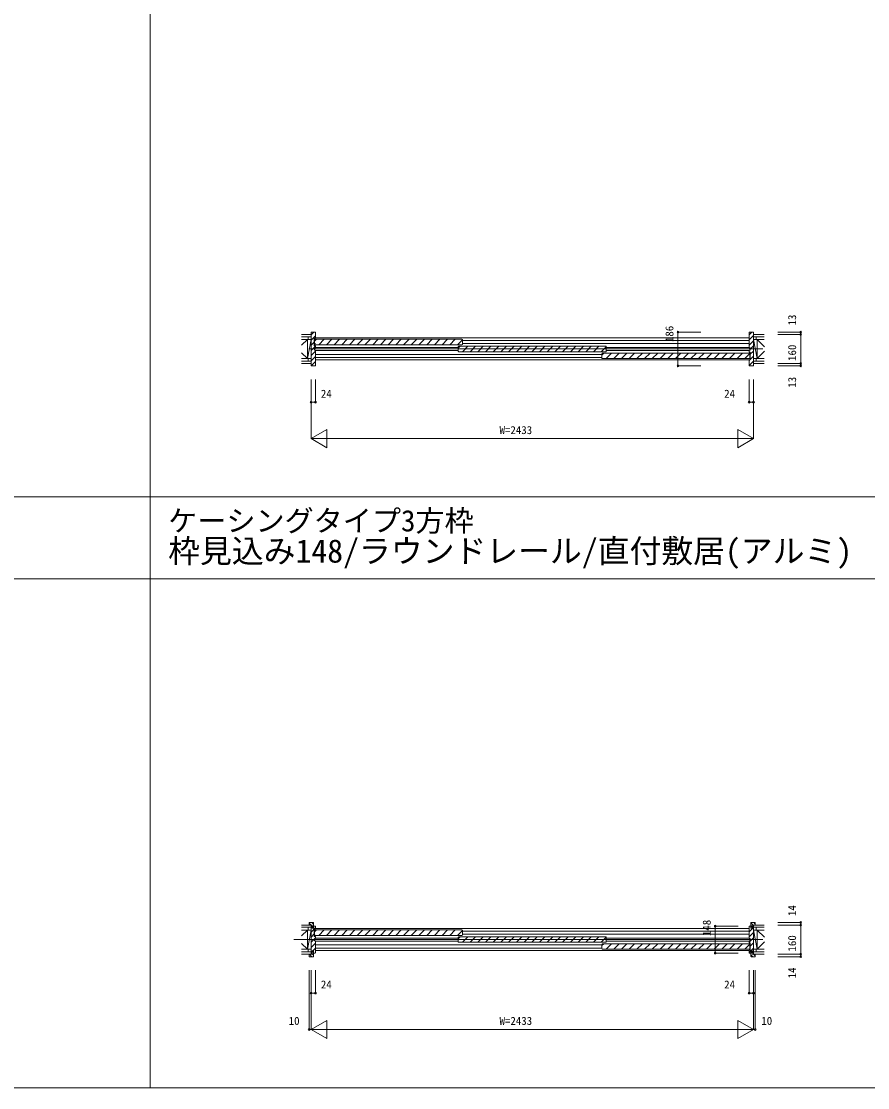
# Model space of a CAD drawing. Units: millimetres, scale not verified. Extents: x -14340 to 14341, y -10000 to 10000.
# Drawn here: x -9348 to -4694, y -10000 to -4139 of the extents above; entities that cross this region are included whole.
import ezdxf
from ezdxf.enums import TextEntityAlignment as Align

# ---------------------------------------------------------------- set-up
doc = ezdxf.new("R2010")
doc.units = ezdxf.units.MM
doc.header["$LTSCALE"] = 50
for name, color, linetype, lineweight in [('0-0_0', 7, 'Continuous', 9), ('0-2_YKK_ZWAK', 7, 'Continuous', 9), ('0-4_YKK_12', 4, 'Continuous', 18), ('0-6_YKK_D', 2, 'Continuous', 18)]:
    doc.layers.add(name, color=color, linetype=linetype, lineweight=lineweight)
doc.layers.add('0-1_USER1', color=7, linetype='Continuous')
doc.styles.add('ＭＳ ゴシック', font='')
doc.styles.get('ＭＳ ゴシック').set_extended_font_data('MS Gothic')

msp = doc.modelspace()

# ---------------------------------------------------------------- linework, layer by layer
at = {"layer": '0-0_0'}
for p, q in [((-8640.01, -10000), (-8640.01, 9500)), ((-14340.01, -6752.5), (14159.99, -6752.5)), ((-14340.01, -7202.5), (14159.99, -7202.5)), ((-14340.01, -10000), (14341.01, -10000))]:
    msp.add_line(p, q, dxfattribs=at)
at = {"layer": '0-2_YKK_ZWAK'}
for p, q in [((-7806.19, -5859.5), (-7754.69, -5859.5)), ((-5262.23, -5859.5), (-5321.69, -5859.5)), ((-7754.69, -5872), (-7806.19, -5872)), ((-7806.19, -5887), (-7754.69, -5887)), ((-7806.19, -5918.5), (-7774.69, -5887)), ((-7774.69, -5992), (-7754.69, -5887)), ((-7774.69, -5887), (-7774.69, -5992)), ((-7769.69, -5872), (-7769.69, -5887)), ((-5321.69, -5872), (-5262.23, -5872)), ((-5262.23, -5887), (-5321.69, -5887)), ((-5301.69, -5992), (-5321.69, -5887)), ((-5306.69, -5872), (-5306.69, -5887)), ((-5301.69, -5887), (-5301.69, -5992)), ((-5261.69, -5927), (-5301.69, -5887)), ((-7806.19, -5960.5), (-7774.69, -5992)), ((-7767.35, -5939.5), (-5270.84, -5939.5)), ((-5261.69, -5952), (-5301.69, -5992)), ((-7806.19, -5992), (-7754.69, -5992)), ((-7806.19, -6007), (-7754.69, -6007)), ((-7754.69, -6019.5), (-7806.19, -6019.5)), ((-7769.69, -5992), (-7769.69, -6007)), ((-5262.23, -5992), (-5321.69, -5992)), ((-5262.23, -6007), (-5321.69, -6007)), ((-5321.69, -6019.5), (-5262.23, -6019.5)), ((-5306.69, -5992), (-5306.69, -6007)), ((-7806.19, -9106), (-7754.69, -9106)), ((-7754.69, -9118.5), (-7806.19, -9118.5)), ((-7806.19, -9133.5), (-7754.69, -9133.5)), ((-7806.19, -9165), (-7774.69, -9133.5)), ((-7774.69, -9238.5), (-7754.69, -9133.5)), ((-7774.69, -9133.5), (-7774.69, -9238.5)), ((-7769.69, -9118.5), (-7769.69, -9133.5)), ((-7754.69, -9118.5), (-7754.69, -9106)), ((-7754.69, -9133.5), (-7754.69, -9238.5)), ((-5262.23, -9106), (-5321.69, -9106)), ((-5321.69, -9118.5), (-5321.69, -9106)), ((-5321.69, -9118.5), (-5262.23, -9118.5)), ((-5321.69, -9126.18), (-5321.69, -9231.18)), ((-5262.23, -9133.5), (-5321.69, -9133.5)), ((-5301.69, -9238.5), (-5321.69, -9133.5)), ((-5306.69, -9118.5), (-5306.69, -9133.5)), ((-5301.69, -9133.5), (-5301.69, -9238.5)), ((-5261.69, -9173.5), (-5301.69, -9133.5)), ((-7848.4, -9186), (-5270.84, -9186)), ((-5261.69, -9198.5), (-5301.69, -9238.5)), ((-7806.19, -9207), (-7774.69, -9238.5)), ((-7806.19, -9238.5), (-7754.69, -9238.5)), ((-7806.19, -9253.5), (-7754.69, -9253.5)), ((-7769.69, -9238.5), (-7769.69, -9253.5)), ((-7754.69, -9266), (-7754.69, -9253.5)), ((-5262.23, -9238.5), (-5321.69, -9238.5)), ((-5262.23, -9253.5), (-5321.69, -9253.5)), ((-5321.69, -9266), (-5321.69, -9253.5)), ((-5306.69, -9238.5), (-5306.69, -9253.5)), ((-7754.69, -9266), (-7806.19, -9266)), ((-5321.69, -9266), (-5262.23, -9266))]:
    msp.add_line(p, q, dxfattribs=at)
at = {"layer": '0-4_YKK_12'}
for p, q in [((-7732.69, -5846.5), (-7754.69, -5846.5)), ((-7754.69, -5862.69), (-7738.5, -5846.5)), ((-7730.69, -5879.5), (-7730.69, -5848.5)), ((-5345.69, -5861.56), (-5330.63, -5846.5)), ((-7754.69, -5890.97), (-7730.69, -5866.97)), ((-7754.69, -5919.26), (-7736.69, -5901.26)), ((-7736.69, -5920.5), (-7736.69, -5882.5)), ((-7735.19, -5896.73), (-7724.96, -5886.5)), ((-7735.19, -5913.2), (-7735.19, -5889.8)), ((-7735.19, -5893), (-7730.69, -5893)), ((-7730.69, -5910), (-7735.19, -5910)), ((-7734.69, -5880.5), (-7731.69, -5880.5)), ((-7731.89, -5886.5), (-6924.49, -5886.5)), ((-7731.89, -5916.5), (-6924.49, -5916.5)), ((-7730.69, -5879), (-5345.69, -5879)), ((-7712.54, -5916.5), (-7682.54, -5886.5)), ((-7670.11, -5916.5), (-7640.11, -5886.5)), ((-7627.68, -5916.5), (-7597.68, -5886.5)), ((-7585.26, -5916.5), (-7555.26, -5886.5)), ((-7542.83, -5916.5), (-7512.83, -5886.5)), ((-7500.41, -5916.5), (-7470.41, -5886.5)), ((-7457.98, -5916.5), (-7427.98, -5886.5)), ((-7415.55, -5916.5), (-7385.55, -5886.5)), ((-7373.13, -5916.5), (-7343.13, -5886.5)), ((-7330.7, -5916.5), (-7300.7, -5886.5)), ((-7288.27, -5916.5), (-7258.27, -5886.5)), ((-7245.85, -5916.5), (-7215.85, -5886.5)), ((-7203.42, -5916.5), (-7173.42, -5886.5)), ((-7160.99, -5916.5), (-7130.99, -5886.5)), ((-7118.57, -5916.5), (-7088.57, -5886.5)), ((-7076.14, -5916.5), (-7046.14, -5886.5)), ((-7033.72, -5916.5), (-7003.72, -5886.5)), ((-6991.29, -5916.5), (-6961.29, -5886.5)), ((-6948.86, -5916.5), (-6921.3, -5888.94)), ((-6921.19, -5889.8), (-6921.19, -5913.2)), ((-6921.19, -5893), (-5345.69, -5893)), ((-5345.69, -5910), (-6921.19, -5910)), ((-5345.69, -5889.85), (-5321.69, -5865.85)), ((-5345.69, -5918.13), (-5321.69, -5894.13)), ((-7754.69, -5947.54), (-7730.69, -5923.54)), ((-7754.69, -5975.83), (-7730.69, -5951.83)), ((-7731.69, -5922.5), (-7734.69, -5922.5)), ((-6945.19, -5931), (-7730.69, -5931)), ((-7730.69, -5948), (-6945.07, -5948)), ((-6155.19, -5969), (-7730.69, -5969)), ((-6945.19, -5934.73), (-6934.96, -5924.5)), ((-6945.19, -5951.2), (-6945.19, -5927.8)), ((-6941.89, -5924.5), (-6134.49, -5924.5)), ((-6941.89, -5954.5), (-6134.49, -5954.5)), ((-6922.54, -5954.5), (-6892.54, -5924.5)), ((-6880.11, -5954.5), (-6850.11, -5924.5)), ((-6837.68, -5954.5), (-6807.68, -5924.5)), ((-6795.26, -5954.5), (-6765.26, -5924.5)), ((-6752.83, -5954.5), (-6722.83, -5924.5)), ((-6710.41, -5954.5), (-6680.41, -5924.5)), ((-6667.98, -5954.5), (-6637.98, -5924.5)), ((-6625.55, -5954.5), (-6595.55, -5924.5)), ((-6583.13, -5954.5), (-6553.13, -5924.5)), ((-6540.7, -5954.5), (-6510.7, -5924.5)), ((-6498.27, -5954.5), (-6468.27, -5924.5)), ((-6455.85, -5954.5), (-6425.85, -5924.5)), ((-6413.42, -5954.5), (-6383.42, -5924.5)), ((-6370.99, -5954.5), (-6340.99, -5924.5)), ((-6328.57, -5954.5), (-6298.57, -5924.5)), ((-6286.14, -5954.5), (-6256.14, -5924.5)), ((-6243.72, -5954.5), (-6213.72, -5924.5)), ((-6201.29, -5954.5), (-6171.29, -5924.5)), ((-6158.86, -5954.5), (-6131.3, -5926.94)), ((-6155.19, -5972.73), (-6144.96, -5962.5)), ((-6155.19, -5989.2), (-6155.19, -5965.8)), ((-6151.89, -5962.5), (-5344.49, -5962.5)), ((-6132.54, -5992.5), (-6102.54, -5962.5)), ((-6131.19, -5927.8), (-6131.19, -5951.2)), ((-6131.19, -5931), (-5345.69, -5931)), ((-5345.69, -5948), (-6131.19, -5948)), ((-6090.11, -5992.5), (-6060.11, -5962.5)), ((-6047.68, -5992.5), (-6017.68, -5962.5)), ((-6005.26, -5992.5), (-5975.26, -5962.5)), ((-5962.83, -5992.5), (-5932.83, -5962.5)), ((-5920.41, -5992.5), (-5890.41, -5962.5)), ((-5877.98, -5992.5), (-5847.98, -5962.5)), ((-5835.55, -5992.5), (-5805.55, -5962.5)), ((-5793.13, -5992.5), (-5763.13, -5962.5)), ((-5750.7, -5992.5), (-5720.7, -5962.5)), ((-5708.27, -5992.5), (-5678.27, -5962.5)), ((-5665.85, -5992.5), (-5635.85, -5962.5)), ((-5623.42, -5992.5), (-5593.42, -5962.5)), ((-5580.99, -5992.5), (-5550.99, -5962.5)), ((-5538.57, -5992.5), (-5508.57, -5962.5)), ((-5496.14, -5992.5), (-5466.14, -5962.5)), ((-5453.72, -5992.5), (-5423.72, -5962.5)), ((-5411.29, -5992.5), (-5381.29, -5962.5)), ((-5368.86, -5992.5), (-5341.3, -5964.94)), ((-5345.69, -5946.42), (-5344.78, -5945.5)), ((-5344.69, -5956.5), (-5341.69, -5956.5)), ((-5341.19, -5965.8), (-5341.19, -5989.2)), ((-5340.69, -5941.42), (-5321.69, -5922.42)), ((-5339.69, -5968.7), (-5321.69, -5950.7)), ((-5339.69, -5958.5), (-5339.69, -5996.5)), ((-7754.69, -6004.11), (-7730.69, -5980.11)), ((-7754.69, -6032.4), (-7730.69, -6008.4)), ((-7730.69, -5986), (-6155.19, -5986)), ((-7730.69, -6000), (-5345.69, -6000)), ((-6151.89, -5992.5), (-5344.49, -5992.5)), ((-5345.69, -6002.98), (-5341.13, -5998.42)), ((-5345.69, -5999.5), (-5345.69, -6030.5)), ((-5345.58, -6031.16), (-5321.69, -6007.27)), ((-5341.69, -5998.5), (-5344.69, -5998.5)), ((-5339.77, -5997.07), (-5321.69, -5978.98)), ((-7764.69, -9095.06), (-7753.75, -9106)), ((-7742.69, -9092), (-7762.69, -9092)), ((-7754.69, -9116.02), (-7753.17, -9114.5)), ((-7754.69, -9144.3), (-7730.69, -9120.3)), ((-7750.78, -9092), (-7740.69, -9102.09)), ((-7748.19, -9111.56), (-7740.69, -9119.06)), ((-7740.69, -9094), (-7740.69, -9124)), ((-7736.69, -9167), (-7736.69, -9129)), ((-7735.19, -9143.23), (-7724.96, -9133)), ((-7735.19, -9159.7), (-7735.19, -9136.3)), ((-7734.69, -9127), (-7731.69, -9127)), ((-7731.89, -9133), (-6924.49, -9133)), ((-7730.69, -9126), (-7730.69, -9114)), ((-7730.69, -9125.5), (-5345.69, -9125.5)), ((-7712.54, -9163), (-7682.54, -9133)), ((-7670.11, -9163), (-7640.11, -9133)), ((-7627.68, -9163), (-7597.68, -9133)), ((-7585.26, -9163), (-7555.26, -9133)), ((-7542.83, -9163), (-7512.83, -9133)), ((-7500.41, -9163), (-7470.41, -9133)), ((-7457.98, -9163), (-7427.98, -9133)), ((-7415.55, -9163), (-7385.55, -9133)), ((-7373.13, -9163), (-7343.13, -9133)), ((-7330.7, -9163), (-7300.7, -9133)), ((-7288.27, -9163), (-7258.27, -9133)), ((-7245.85, -9163), (-7215.85, -9133)), ((-7203.42, -9163), (-7173.42, -9133)), ((-7160.99, -9163), (-7130.99, -9133)), ((-7118.57, -9163), (-7088.57, -9133)), ((-7076.14, -9163), (-7046.14, -9133)), ((-7033.72, -9163), (-7003.72, -9133)), ((-6991.29, -9163), (-6961.29, -9133)), ((-6948.86, -9163), (-6921.3, -9135.44)), ((-6921.19, -9136.3), (-6921.19, -9159.7)), ((-6921.19, -9139.5), (-5345.69, -9139.5)), ((-5345.69, -9114.89), (-5342.8, -9112)), ((-5345.69, -9143.17), (-5321.69, -9119.17)), ((-5335.69, -9094), (-5335.69, -9124)), ((-5335.69, -9110.53), (-5328.19, -9118.03)), ((-5335.65, -9093.6), (-5323.25, -9106)), ((-5313.69, -9092), (-5333.69, -9092)), ((-5320.28, -9092), (-5311.69, -9100.59)), ((-7754.69, -9172.59), (-7736.69, -9154.59)), ((-7754.69, -9200.87), (-7735.69, -9181.87)), ((-7731.69, -9169), (-7734.69, -9169)), ((-7733.82, -9180), (-7730.69, -9176.87)), ((-7731.89, -9163), (-6924.49, -9163)), ((-6945.19, -9177.5), (-7730.69, -9177.5)), ((-7730.69, -9194.5), (-6945.07, -9194.5)), ((-6945.19, -9181.23), (-6934.96, -9171)), ((-6945.19, -9197.7), (-6945.19, -9174.3)), ((-6941.89, -9171), (-6134.49, -9171)), ((-6941.89, -9201), (-6134.49, -9201)), ((-6922.54, -9201), (-6892.54, -9171)), ((-5345.69, -9156.5), (-6921.19, -9156.5)), ((-6880.11, -9201), (-6850.11, -9171)), ((-6837.68, -9201), (-6807.68, -9171)), ((-6795.26, -9201), (-6765.26, -9171)), ((-6752.83, -9201), (-6722.83, -9171)), ((-6710.41, -9201), (-6680.41, -9171)), ((-6667.98, -9201), (-6637.98, -9171)), ((-6625.55, -9201), (-6595.55, -9171)), ((-6583.13, -9201), (-6553.13, -9171)), ((-6540.7, -9201), (-6510.7, -9171)), ((-6498.27, -9201), (-6468.27, -9171)), ((-6455.85, -9201), (-6425.85, -9171)), ((-6413.42, -9201), (-6383.42, -9171)), ((-6370.99, -9201), (-6340.99, -9171)), ((-6328.57, -9201), (-6298.57, -9171)), ((-6286.14, -9201), (-6256.14, -9171)), ((-6243.72, -9201), (-6213.72, -9171)), ((-6201.29, -9201), (-6171.29, -9171)), ((-6158.86, -9201), (-6131.3, -9173.44)), ((-6131.19, -9174.3), (-6131.19, -9197.7)), ((-6131.19, -9177.5), (-5345.69, -9177.5)), ((-5345.69, -9194.5), (-6131.19, -9194.5)), ((-5345.69, -9171.46), (-5321.69, -9147.46)), ((-5345.69, -9199.74), (-5321.69, -9175.74)), ((-7754.69, -9229.15), (-7730.69, -9205.15)), ((-7754.69, -9257.44), (-7748.39, -9251.14)), ((-7747.52, -9248), (-7740.69, -9254.83)), ((-7745.25, -9248), (-7730.69, -9233.44)), ((-7740.69, -9248), (-7740.69, -9278)), ((-6155.19, -9215.5), (-7730.69, -9215.5)), ((-7730.69, -9232.5), (-6155.19, -9232.5)), ((-7730.69, -9246.5), (-5345.69, -9246.5)), ((-6155.19, -9219.23), (-6144.96, -9209)), ((-6155.19, -9235.7), (-6155.19, -9212.3)), ((-6151.89, -9209), (-5344.49, -9209)), ((-6151.89, -9239), (-5344.49, -9239)), ((-6132.54, -9239), (-6102.54, -9209)), ((-6090.11, -9239), (-6060.11, -9209)), ((-6047.68, -9239), (-6017.68, -9209)), ((-6005.26, -9239), (-5975.26, -9209)), ((-5962.83, -9239), (-5932.83, -9209)), ((-5920.41, -9239), (-5890.41, -9209)), ((-5877.98, -9239), (-5847.98, -9209)), ((-5835.55, -9239), (-5805.55, -9209)), ((-5793.13, -9239), (-5763.13, -9209)), ((-5750.7, -9239), (-5720.7, -9209)), ((-5708.27, -9239), (-5678.27, -9209)), ((-5665.85, -9239), (-5635.85, -9209)), ((-5623.42, -9239), (-5593.42, -9209)), ((-5580.99, -9239), (-5550.99, -9209)), ((-5538.57, -9239), (-5508.57, -9209)), ((-5496.14, -9239), (-5466.14, -9209)), ((-5453.72, -9239), (-5423.72, -9209)), ((-5411.29, -9239), (-5381.29, -9209)), ((-5368.86, -9239), (-5341.3, -9211.44)), ((-5345.69, -9256.31), (-5321.69, -9232.31)), ((-5345.69, -9246), (-5345.69, -9258)), ((-5344.69, -9203), (-5341.69, -9203)), ((-5341.69, -9245), (-5344.69, -9245)), ((-5341.19, -9212.3), (-5341.19, -9235.7)), ((-5339.69, -9222.03), (-5321.69, -9204.03)), ((-5339.69, -9205), (-5339.69, -9243)), ((-5335.69, -9278), (-5335.69, -9248)), ((-5335.69, -9251.96), (-5328.19, -9259.46)), ((-5328.33, -9248), (-5328.19, -9248.14)), ((-7763.46, -9266), (-7749.46, -9280)), ((-7742.69, -9280), (-7762.69, -9280)), ((-7748.19, -9264.3), (-7740.69, -9271.8)), ((-5335.69, -9268.93), (-5324.62, -9280)), ((-5313.69, -9280), (-5333.69, -9280)), ((-5321.65, -9266), (-5311.69, -9275.96))]:
    msp.add_line(p, q, dxfattribs=at)
for points in [[(-7754.69, -5846.5), (-7754.69, -6032.5), (-7732.69, -6032.5)], [(-5345.69, -5848.5), (-5345.69, -5933), (-5345.19, -5933.5), (-5340.69, -5933.5), (-5340.69, -5934.5), (-5340.69, -5944.5), (-5340.69, -5945.5), (-5345.19, -5945.5), (-5345.69, -5946), (-5345.69, -5955.5)], [(-5321.69, -6007.5), (-5321.69, -5871.5), (-5321.69, -5846.5), (-5343.69, -5846.5)], [(-7730.69, -6030.5), (-7730.69, -5946), (-7731.19, -5945.5), (-7735.69, -5945.5), (-7735.69, -5944.5), (-7735.69, -5934.5), (-7735.69, -5933.5), (-7731.19, -5933.5), (-7730.69, -5933), (-7730.69, -5923.5)], [(-5343.69, -6032.5), (-5321.69, -6032.5), (-5321.69, -6007.5)], [(-7764.69, -9094), (-7764.69, -9106), (-7748.19, -9106), (-7748.19, -9124)], [(-7732.69, -9112), (-7740.69, -9112), (-7740.69, -9119), (-7740.69, -9124), (-7748.39, -9124), (-7748.39, -9115.5), (-7749.39, -9114.5), (-7754.69, -9114.5)], [(-7754.69, -9114.5), (-7754.69, -9257.5), (-7749.39, -9257.5), (-7748.39, -9256.5), (-7748.39, -9248), (-7740.69, -9248), (-7740.69, -9253), (-7740.69, -9260), (-7732.69, -9260)], [(-5345.69, -9114), (-5345.69, -9179.5), (-5345.19, -9180), (-5340.69, -9180), (-5340.69, -9181), (-5340.69, -9191), (-5340.69, -9192), (-5345.19, -9192), (-5345.69, -9192.5), (-5345.69, -9202)], [(-5321.69, -9257.5), (-5321.69, -9114.5), (-5326.99, -9114.5), (-5327.99, -9115.5), (-5327.99, -9124), (-5335.69, -9124), (-5335.69, -9119), (-5335.69, -9112), (-5343.69, -9112)], [(-5328.19, -9124), (-5328.19, -9106), (-5311.69, -9106), (-5311.69, -9094)], [(-7730.69, -9258), (-7730.69, -9192.5), (-7731.19, -9192), (-7735.69, -9192), (-7735.69, -9191), (-7735.69, -9181), (-7735.69, -9180), (-7731.19, -9180), (-7730.69, -9179.5), (-7730.69, -9170)], [(-7764.69, -9278), (-7764.69, -9266), (-7748.19, -9266), (-7748.19, -9248)], [(-5343.69, -9260), (-5335.69, -9260), (-5335.69, -9253), (-5335.69, -9248), (-5327.99, -9248), (-5327.99, -9256.5), (-5326.99, -9257.5), (-5321.69, -9257.5)], [(-5328.19, -9248), (-5328.19, -9266), (-5311.69, -9266), (-5311.69, -9278)]]:
    msp.add_lwpolyline(points, dxfattribs=at)
for centre, radius, start, end in [((-7732.69, -5848.5), 2, 0.00001, 89.99999), ((-5343.69, -5848.5), 2, 90.00001, 179.99999), ((-7734.69, -5882.5), 2, 90.00001, 179.99999), ((-7731.89, -5889.8), 3.3, 90, 180), ((-7731.89, -5913.2), 3.3, 180, 270), ((-7731.69, -5879.5), 1, 270.00001, 359.99999), ((-6924.49, -5889.8), 3.3, 0, 90), ((-6924.49, -5913.2), 3.3, 270, 0), ((-7734.69, -5920.5), 2, 180.00001, 269.99999), ((-7731.69, -5923.5), 1, 0.00001, 89.99999), ((-6941.89, -5927.8), 3.3, 90, 180), ((-6941.89, -5951.2), 3.3, 180, 270), ((-6151.89, -5965.8), 3.3, 90, 180), ((-6134.49, -5927.8), 3.3, 0, 90), ((-6134.49, -5951.2), 3.3, 270, 0), ((-5344.69, -5955.5), 1, 180.00001, 269.99999), ((-5344.49, -5965.8), 3.3, 0, 90), ((-5341.69, -5958.5), 2, 0.00001, 89.99999), ((-7732.69, -6030.5), 2, 270.00001, 359.99999), ((-6151.89, -5989.2), 3.3, 180, 270), ((-5344.69, -5999.5), 1, 90.00001, 179.99999), ((-5343.69, -6030.5), 2, 180.00001, 269.99999), ((-5344.49, -5989.2), 3.3, 270, 0), ((-5341.69, -5996.5), 2, 270.00001, 359.99999), ((-7762.69, -9094), 2, 89.99998, 180.00002), ((-7742.69, -9094), 2, 0, 89.99998), ((-7734.69, -9129), 2, 90.00001, 179.99999), ((-7731.89, -9136.3), 3.3, 90, 180), ((-7732.69, -9114), 2, 0.00001, 89.99999), ((-7731.69, -9126), 1, 270.00001, 359.99999), ((-6924.49, -9136.3), 3.3, 0, 90), ((-5343.69, -9114), 2, 90.00001, 179.99999), ((-5333.69, -9094), 2, 89.99998, 180.00002), ((-5313.69, -9094), 2, 0, 89.99998), ((-7734.69, -9167), 2, 180.00001, 269.99999), ((-7731.89, -9159.7), 3.3, 180, 270), ((-7731.69, -9170), 1, 0.00001, 89.99999), ((-6941.89, -9174.3), 3.3, 90, 180), ((-6941.89, -9197.7), 3.3, 180, 270), ((-6924.49, -9159.7), 3.3, 270, 0), ((-6134.49, -9174.3), 3.3, 0, 90), ((-6134.49, -9197.7), 3.3, 270, 0), ((-5344.69, -9202), 1, 180.00001, 269.99999), ((-7732.69, -9258), 2, 270.00001, 359.99999), ((-6151.89, -9212.3), 3.3, 90, 180), ((-6151.89, -9235.7), 3.3, 180, 270), ((-5344.69, -9246), 1, 90.00001, 179.99999), ((-5343.69, -9258), 2, 180.00001, 269.99999), ((-5344.49, -9212.3), 3.3, 0, 90), ((-5344.49, -9235.7), 3.3, 270, 0), ((-5341.69, -9205), 2, 0.00001, 89.99999), ((-5341.69, -9243), 2, 270.00001, 359.99999), ((-7762.69, -9278), 2, 180.00002, 270), ((-7742.69, -9278), 2, 270, 0), ((-5333.69, -9278), 2, 180.00002, 270), ((-5313.69, -9278), 2, 270, 0)]:
    msp.add_arc(centre, radius, start, end, dxfattribs=at)
at = {"layer": '0-6_YKK_D'}
for p, q in [((-5736.8, -5846.5), (-5611.8, -5846.5)), ((-5736.8, -5846.5), (-5736.8, -6032.5)), ((-5187.23, -5846.5), (-5062.23, -5846.5)), ((-5187.23, -5859.5), (-5062.23, -5859.5)), ((-5062.23, -5859.5), (-5062.23, -5846.5)), ((-5062.23, -5859.5), (-5062.23, -6019.5)), ((-5736.8, -6032.5), (-5611.8, -6032.5)), ((-5187.23, -6019.5), (-5062.23, -6019.5)), ((-5187.23, -6032.5), (-5062.23, -6032.5)), ((-5062.23, -6019.5), (-5062.23, -6032.5)), ((-7754.69, -6107.5), (-7754.69, -6432.5)), ((-7730.69, -6107.5), (-7730.69, -6232.5)), ((-5321.69, -6107.5), (-5321.69, -6432.5)), ((-7754.69, -6232.5), (-7730.69, -6232.5)), ((-7754.69, -6432.5), (-7668.09, -6382.5)), ((-7668.09, -6382.5), (-7668.09, -6482.5)), ((-5408.29, -6382.5), (-5408.29, -6482.5)), ((-5408.29, -6382.5), (-5321.69, -6432.5)), ((-7754.69, -6432.5), (-7668.09, -6482.5)), ((-7754.69, -6432.5), (-5321.69, -6432.5)), ((-5408.29, -6482.5), (-5321.69, -6432.5)), ((-5531.69, -9112), (-5406.69, -9112)), ((-5531.69, -9112), (-5531.69, -9260)), ((-5187.23, -9092), (-5062.23, -9092)), ((-5187.23, -9106), (-5062.23, -9106)), ((-5062.23, -9106), (-5062.23, -9092)), ((-5062.23, -9106), (-5062.23, -9266)), ((-5531.69, -9260), (-5406.69, -9260)), ((-5187.23, -9266), (-5062.23, -9266)), ((-5187.23, -9280), (-5062.23, -9280)), ((-5062.23, -9266), (-5062.23, -9280)), ((-7764.69, -9355), (-7764.69, -9680)), ((-7754.69, -9355), (-7754.69, -9680)), ((-7730.69, -9355), (-7730.69, -9480)), ((-5321.69, -9355), (-5321.69, -9680)), ((-5311.69, -9355), (-5311.69, -9680)), ((-7754.69, -9480), (-7730.69, -9480)), ((-7754.69, -9680), (-7668.09, -9630)), ((-7668.09, -9630), (-7668.09, -9730)), ((-5408.29, -9630), (-5408.29, -9730)), ((-5408.29, -9630), (-5321.69, -9680)), ((-7754.69, -9680), (-7764.69, -9680)), ((-7754.69, -9680), (-7668.09, -9730)), ((-7754.69, -9680), (-5321.69, -9680)), ((-5408.29, -9730), (-5321.69, -9680)), ((-5321.69, -9680), (-5311.69, -9680))]:
    msp.add_line(p, q, dxfattribs=at)
for points in [[(-5345.69, -6107.5), (-5345.69, -6232.5), (-5321.69, -6232.5)], [(-5345.69, -9355), (-5345.69, -9480), (-5321.69, -9480)]]:
    msp.add_lwpolyline(points, dxfattribs=at)
for centre in [(-5736.8, -5846.5), (-5062.23, -5846.5), (-5062.23, -5859.5), (-5736.8, -6032.5), (-5062.23, -6019.5), (-5062.23, -6032.5), (-7754.69, -6232.5), (-7730.69, -6232.5), (-5345.69, -6232.5), (-5321.69, -6232.5), (-5531.69, -9112), (-5062.23, -9092), (-5062.23, -9106), (-5531.69, -9260), (-5062.23, -9266), (-5062.23, -9280), (-7754.69, -9480), (-7730.69, -9480), (-5345.69, -9480), (-5321.69, -9480), (-7764.69, -9680), (-5311.69, -9680)]:
    msp.add_circle(centre, 5, dxfattribs=at)

# ---------------------------------------------------------------- texts
at = {"layer": '0-1_USER1', "style": 'ＭＳ ゴシック'}
for s, height, p in [('ケーシングタイプ3方枠', 117.3, (-8540.01, -6977.5)), ('枠見込み148/ラウンドレール/直付敷居(アルミ)', 128.3, (-8540.01, -7152.5))]:
    msp.add_text(s, height=height, dxfattribs=at).set_placement(p, align=Align.BOTTOM_LEFT)
at = {"layer": '0-6_YKK_D', "style": 'ＭＳ ゴシック'}
for s, p in [('13', (-5074.23, -5810.1)), ('186', (-5748.8, -5901.66)), ('160', (-5074.23, -6005.31)), ('13', (-5074.23, -6152.5)), ('14', (-5074.23, -9056.6)), ('148', (-5543.69, -9167.16)), ('160', (-5074.23, -9251.81)), ('14', (-5074.23, -9399))]:
    msp.add_text(s, height=43.99, rotation=90, dxfattribs=at).set_placement(p, align=Align.BOTTOM_LEFT)
for s, p in [('24', (-7700.45, -6220.5)), ('24', (-5482.98, -6220.5)), ('W=2433', (-6718.19, -6420.5)), ('24', (-7700.45, -9468)), ('24', (-5482.98, -9468)), ('10', (-7877.46, -9668)), ('W=2433', (-6718.19, -9668)), ('10', (-5278.79, -9668))]:
    msp.add_text(s, height=43.99, dxfattribs=at).set_placement(p, align=Align.BOTTOM_LEFT)

doc.saveas('drawing.dxf')
